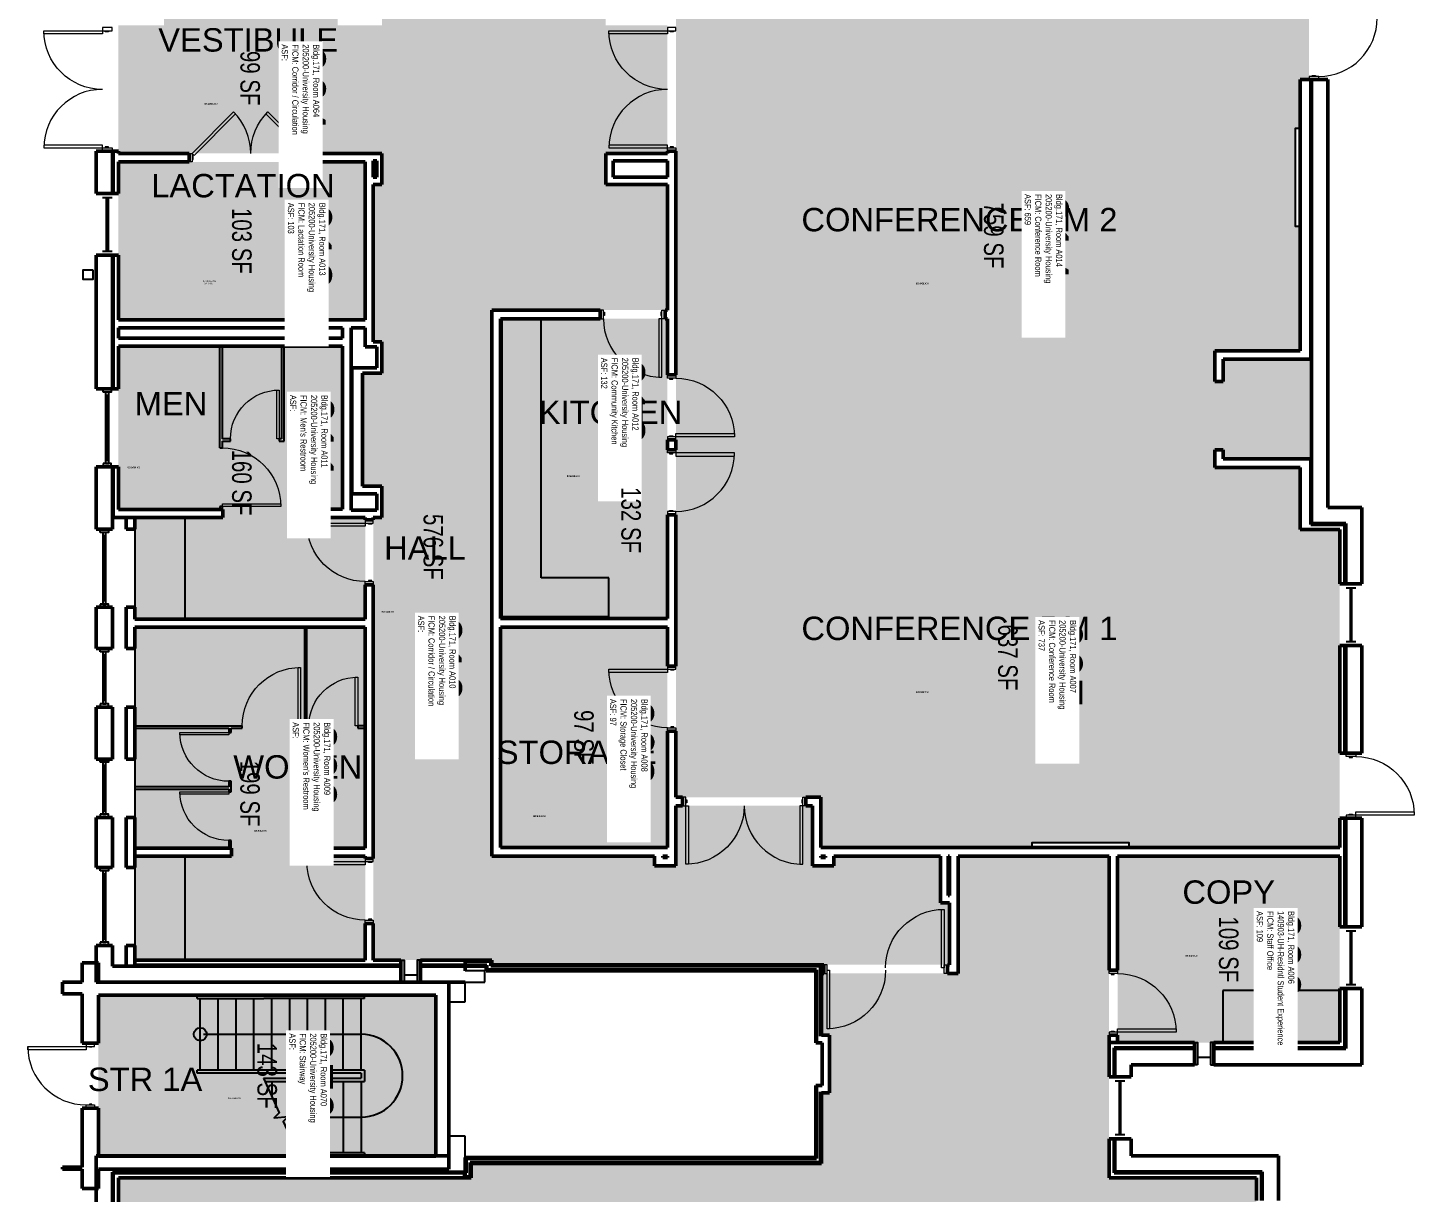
# Model space of a CAD drawing. Header units: inches. Extents: x -108 to 3256, y -489 to 2185.
# Drawn here: x -108 to 745, y 230 to 948 of the extents above; entities that cross this region are included whole.
import ezdxf
from ezdxf.enums import TextEntityAlignment as Align

# ---------------------------------------------------------------- set-up
doc = ezdxf.new("R2010")
doc.units = ezdxf.units.IN
doc.header["$LTSCALE"] = 48
doc.header["$MEASUREMENT"] = 0
for name, color, linetype in [('A-DOOR', 2, 'Continuous'), ('A-FLOR', 3, 'Continuous'), ('A-GLAZ', 1, 'Continuous'), ('A-IDEN-ICON', 4, 'Continuous'), ('A-IDEN-RNUM', 7, 'Continuous'), ('A-IDEN-SNUM', 4, 'Continuous'), ('A-IDEN-VNUM', 4, 'Continuous'), ('A-MISC', 2, 'Continuous'), ('A-WALL', 5, 'Continuous'), ('AREA-TEXT', 3, 'Continuous'), ('Rooms-Category-Color', 7, 'Continuous'), ('Rooms-College-Color', 7, 'Continuous'), ('Rooms-Department-Color', 7, 'Continuous'), ('Rooms-Division-Color', 7, 'Continuous'), ('Rooms-Information', 7, 'Continuous')]:
    doc.layers.add(name, color=color, linetype=linetype)
doc.styles.add('CP_AREA', font='arial.ttf', dxfattribs={"height": 15})
doc.styles.add('CP_ROOMSNUMBER', font='arial.ttf', dxfattribs={"height": 1})
doc.styles.add('CP_ROOMVNUMBER', font='arial.ttf', dxfattribs={"width": 0.85, "height": 0.075})
doc.styles.get("Standard").update_dxf_attribs({"font": 'arial.ttf'})
doc.dimstyles.get("Standard").update_dxf_attribs({"dimtxt": 0.18, "dimasz": 0.18, "dimexe": 0.18, "dimexo": 0.0625, "dimgap": 0.09, "dimtad": 0, "dimtih": 1, "dimtoh": 1, "dimdec": 4, "dimzin": 0, "dimdsep": 46, "dimtxsty": 'Standard', "dimcen": 0.09, "dimadec": 0, "dimazin": 0, "dimtfac": 1, "dimtdec": 4, "dimtofl": 0, "dimtmove": 0, "dimatfit": 3, "dimfxl": 1, "dimtolj": 1, "dimtzin": 0, "dimarcsym": 0})

# ---------------------------------------------------------------- blocks, each defined once
blk = doc.blocks.new('CPMEN')
at = {"const_width": 0.015}
for points in [[(0.055, 0.01), (0.055, 0.05), (0.015, 0.05)], [(0.0151, 0.0101), (0.055, 0.05)]]:
    blk.add_lwpolyline(points, dxfattribs=at)
blk.add_lwpolyline([(-0.0575, -0.02, 1), (0.0275, -0.02, 1)], format="xyb", close=True, dxfattribs=at)
blk = doc.blocks.new('CPWOMEN')
at = {"const_width": 0.015}
blk.add_lwpolyline([(-0.0375, 0, 1), (0.0475, 0, 1)], format="xyb", close=True, dxfattribs=at)
for points in [[(0.005, -0.04), (0.005, -0.1)], [(-0.025, -0.07), (0.035, -0.07)]]:
    blk.add_lwpolyline(points, dxfattribs=at)

msp = doc.modelspace()

# ---------------------------------------------------------------- hatches: boundary and pattern name
at = {"layer": 'Rooms-Category-Color', "true_color": 0xadadad}
for points in [[(110.11, 870.25), (110.11, 949), (82.86, 949), (82.86, 962.87), (-24.12, 962.87), (-24.12, 949), (-52.12, 949), (-52.12, 870.25), (110.11, 870.16)], [(110.11, 870.16), (110.11, 851), (104.74, 851), (104.74, 754.3), (110.11, 754.3), (110.11, 735.05), (98.11, 735.05), (98.11, 665.37), (110.11, 665.37), (110.11, 646.12), (104.74, 646.12), (104.74, 373.75), (177.75, 373.75), (177.75, 370.88), (459.38, 370.88), (459.38, 409), (453.88, 409), (453.88, 437.75), (388.25, 437.75), (388.25, 431.75), (375, 431.75), (375, 468.75), (291, 468.75), (291, 431.75), (277.75, 431.75), (277.75, 437.75), (177.75, 437.75), (177.75, 773.75), (285.75, 773.75), (285.75, 851), (247.75, 851), (247.75, 870.25), (285.75, 870.25), (285.75, 949), (247.75, 949), (247.75, 962.87), (110.11, 962.87), (110.11, 949), (110.11, 870.25)], [(99.86, 767.75), (-52.12, 767.75), (-52.12, 865), (99.86, 865)], [(99.86, 583.63), (-42.03, 583.63), (-42.03, 646.12), (12.25, 646.12), (12.25, 651), (-52.12, 651), (-52.12, 751.67), (85.86, 751.67), (85.86, 651.37), (62.49, 651.37), (62.49, 646.12), (99.86, 646.12)], [(-42.03, 437.75), (-42.03, 373.75), (99.86, 373.75), (99.86, 437.75), (61.53, 437.75), (61.53, 442.63), (99.86, 442.63), (99.86, 578.75), (-42.03, 578.75), (-42.03, 442.63), (17.53, 442.63), (17.53, 437.75), (-42.03, 437.75)], [(143.31, 253.12), (143.31, 352.12), (-64.38, 352.12), (-64.38, 253.12)]]:
    msp.add_hatch(color=253, dxfattribs=at).paths.add_polyline_path(points)
at = {"layer": 'Rooms-Category-Color', "true_color": 0xfa9ba3}
for points in [[(622.5, 677.1), (622.5, 687.87), (627.75, 687.87), (627.75, 682.25), (682.13, 682.25), (681.62, 744.12), (627.75, 743.5), (627.75, 729.87), (622.5, 729.87), (622.5, 748.75), (675, 748.75), (675, 825.5), (672, 825.5), (672, 885.5), (675, 885.5), (675, 915.63), (680.56, 915.63), (680.56, 955.63), (675, 955.63), (675, 962.25), (291, 962.25), (290.99, 677.1)], [(290.99, 677.1), (291, 474), (380.25, 474), (380.25, 443), (509.96, 443), (509.96, 446), (569.96, 446), (569.96, 443), (699.5, 443), (699.5, 638.75), (675, 638.75), (675, 677), (622.5, 677), (291, 677.1)], [(699.5, 323), (699.5, 437.75), (562.75, 437.75), (562.75, 323)]]:
    msp.add_hatch(color=241, dxfattribs=at).paths.add_polyline_path(points)
at = {"layer": 'Rooms-Category-Color', "true_color": 0x728ef3}
for points in [[(285.75, 584), (183, 584), (183, 768.5), (285.75, 768.5)], [(285.75, 578.75), (183, 578.75), (183, 443), (285.75, 443)], [(274.33, -73), (424.07, -73), (424.07, -109), (526.07, -109), (526.07, 91.88), (648.17, 91.88), (648.17, 239.75), (557.5, 239.75), (557.5, 437.75), (464.63, 437.75), (464.63, 365.63), (384, 365.63), (380.63, 365.63), (380.63, 327.5), (385.5, 327.5), (385.5, 292), (380.63, 292), (380.63, 248.62), (274.33, 248.62)], [(274.33, 248.62), (164.94, 248.62), (164.94, 239.75), (-52.12, 239.75), (-52.12, -109), (274.33, -109), (274.33, 248.62)]]:
    msp.add_hatch(color=171, dxfattribs=at).paths.add_polyline_path(points)
at = {"layer": 'Rooms-College-Color', "true_color": 0xadadad}
for points in [[(110.11, 870.25), (110.11, 949), (82.86, 949), (82.86, 962.87), (-24.12, 962.87), (-24.12, 949), (-52.12, 949), (-52.12, 870.25), (110.11, 870.16)], [(110.11, 870.16), (110.11, 851), (104.74, 851), (104.74, 754.3), (110.11, 754.3), (110.11, 735.05), (98.11, 735.05), (98.11, 665.37), (110.11, 665.37), (110.11, 646.12), (104.74, 646.12), (104.74, 373.75), (177.75, 373.75), (177.75, 370.88), (459.38, 370.88), (459.38, 409), (453.88, 409), (453.88, 437.75), (388.25, 437.75), (388.25, 431.75), (375, 431.75), (375, 468.75), (291, 468.75), (291, 431.75), (277.75, 431.75), (277.75, 437.75), (177.75, 437.75), (177.75, 773.75), (285.75, 773.75), (285.75, 851), (247.75, 851), (247.75, 870.25), (285.75, 870.25), (285.75, 949), (247.75, 949), (247.75, 962.87), (110.11, 962.87), (110.11, 949), (110.11, 870.25)], [(622.5, 677.1), (622.5, 687.87), (627.75, 687.87), (627.75, 682.25), (682.13, 682.25), (681.62, 744.12), (627.75, 743.5), (627.75, 729.87), (622.5, 729.87), (622.5, 748.75), (675, 748.75), (675, 825.5), (672, 825.5), (672, 885.5), (675, 885.5), (675, 915.63), (680.56, 915.63), (680.56, 955.63), (675, 955.63), (675, 962.25), (291, 962.25), (290.99, 677.1)], [(99.86, 767.75), (-52.12, 767.75), (-52.12, 865), (99.86, 865)], [(285.75, 584), (183, 584), (183, 768.5), (285.75, 768.5)], [(99.86, 583.63), (-42.03, 583.63), (-42.03, 646.12), (12.25, 646.12), (12.25, 651), (-52.12, 651), (-52.12, 751.67), (85.86, 751.67), (85.86, 651.37), (62.49, 651.37), (62.49, 646.12), (99.86, 646.12)], [(290.99, 677.1), (291, 474), (380.25, 474), (380.25, 443), (509.96, 443), (509.96, 446), (569.96, 446), (569.96, 443), (699.5, 443), (699.5, 638.75), (675, 638.75), (675, 677), (622.5, 677), (291, 677.1)], [(-42.03, 437.75), (-42.03, 373.75), (99.86, 373.75), (99.86, 437.75), (61.53, 437.75), (61.53, 442.63), (99.86, 442.63), (99.86, 578.75), (-42.03, 578.75), (-42.03, 442.63), (17.53, 442.63), (17.53, 437.75), (-42.03, 437.75)], [(285.75, 578.75), (183, 578.75), (183, 443), (285.75, 443)], [(274.33, -73), (424.07, -73), (424.07, -109), (526.07, -109), (526.07, 91.88), (648.17, 91.88), (648.17, 239.75), (557.5, 239.75), (557.5, 437.75), (464.63, 437.75), (464.63, 365.63), (384, 365.63), (380.63, 365.63), (380.63, 327.5), (385.5, 327.5), (385.5, 292), (380.63, 292), (380.63, 248.62), (274.33, 248.62)], [(699.5, 323), (699.5, 437.75), (562.75, 437.75), (562.75, 323)], [(143.31, 253.12), (143.31, 352.12), (-64.38, 352.12), (-64.38, 253.12)], [(274.33, 248.62), (164.94, 248.62), (164.94, 239.75), (-52.12, 239.75), (-52.12, -109), (274.33, -109), (274.33, 248.62)]]:
    msp.add_hatch(color=253, dxfattribs=at).paths.add_polyline_path(points)
at = {"layer": 'Rooms-Department-Color', "true_color": 0xacacac}
for points in [[(110.11, 870.25), (110.11, 949), (82.86, 949), (82.86, 962.87), (-24.12, 962.87), (-24.12, 949), (-52.12, 949), (-52.12, 870.25), (110.11, 870.16)], [(110.11, 870.16), (110.11, 851), (104.74, 851), (104.74, 754.3), (110.11, 754.3), (110.11, 735.05), (98.11, 735.05), (98.11, 665.37), (110.11, 665.37), (110.11, 646.12), (104.74, 646.12), (104.74, 373.75), (177.75, 373.75), (177.75, 370.88), (459.38, 370.88), (459.38, 409), (453.88, 409), (453.88, 437.75), (388.25, 437.75), (388.25, 431.75), (375, 431.75), (375, 468.75), (291, 468.75), (291, 431.75), (277.75, 431.75), (277.75, 437.75), (177.75, 437.75), (177.75, 773.75), (285.75, 773.75), (285.75, 851), (247.75, 851), (247.75, 870.25), (285.75, 870.25), (285.75, 949), (247.75, 949), (247.75, 962.87), (110.11, 962.87), (110.11, 949), (110.11, 870.25)], [(99.86, 767.75), (-52.12, 767.75), (-52.12, 865), (99.86, 865)], [(99.86, 583.63), (-42.03, 583.63), (-42.03, 646.12), (12.25, 646.12), (12.25, 651), (-52.12, 651), (-52.12, 751.67), (85.86, 751.67), (85.86, 651.37), (62.49, 651.37), (62.49, 646.12), (99.86, 646.12)], [(-42.03, 437.75), (-42.03, 373.75), (99.86, 373.75), (99.86, 437.75), (61.53, 437.75), (61.53, 442.63), (99.86, 442.63), (99.86, 578.75), (-42.03, 578.75), (-42.03, 442.63), (17.53, 442.63), (17.53, 437.75), (-42.03, 437.75)], [(143.31, 253.12), (143.31, 352.12), (-64.38, 352.12), (-64.38, 253.12)]]:
    msp.add_hatch(color=253, dxfattribs=at).paths.add_polyline_path(points)
at = {"layer": 'Rooms-Department-Color', "true_color": 0x604aed}
for points in [[(622.5, 677.1), (622.5, 687.87), (627.75, 687.87), (627.75, 682.25), (682.13, 682.25), (681.62, 744.12), (627.75, 743.5), (627.75, 729.87), (622.5, 729.87), (622.5, 748.75), (675, 748.75), (675, 825.5), (672, 825.5), (672, 885.5), (675, 885.5), (675, 915.63), (680.56, 915.63), (680.56, 955.63), (675, 955.63), (675, 962.25), (291, 962.25), (290.99, 677.1)], [(285.75, 584), (183, 584), (183, 768.5), (285.75, 768.5)], [(290.99, 677.1), (291, 474), (380.25, 474), (380.25, 443), (509.96, 443), (509.96, 446), (569.96, 446), (569.96, 443), (699.5, 443), (699.5, 638.75), (675, 638.75), (675, 677), (622.5, 677), (291, 677.1)], [(285.75, 578.75), (183, 578.75), (183, 443), (285.75, 443)], [(274.33, -73), (424.07, -73), (424.07, -109), (526.07, -109), (526.07, 91.88), (648.17, 91.88), (648.17, 239.75), (557.5, 239.75), (557.5, 437.75), (464.63, 437.75), (464.63, 365.63), (384, 365.63), (380.63, 365.63), (380.63, 327.5), (385.5, 327.5), (385.5, 292), (380.63, 292), (380.63, 248.62), (274.33, 248.62)], [(699.5, 323), (699.5, 437.75), (562.75, 437.75), (562.75, 323)], [(274.33, 248.62), (164.94, 248.62), (164.94, 239.75), (-52.12, 239.75), (-52.12, -109), (274.33, -109), (274.33, 248.62)]]:
    msp.add_hatch(color=173, dxfattribs=at).paths.add_polyline_path(points)
at = {"layer": 'Rooms-Division-Color', "true_color": 0xadadad}
for points in [[(110.11, 870.25), (110.11, 949), (82.86, 949), (82.86, 962.87), (-24.12, 962.87), (-24.12, 949), (-52.12, 949), (-52.12, 870.25), (110.11, 870.16)], [(110.11, 870.16), (110.11, 851), (104.74, 851), (104.74, 754.3), (110.11, 754.3), (110.11, 735.05), (98.11, 735.05), (98.11, 665.37), (110.11, 665.37), (110.11, 646.12), (104.74, 646.12), (104.74, 373.75), (177.75, 373.75), (177.75, 370.88), (459.38, 370.88), (459.38, 409), (453.88, 409), (453.88, 437.75), (388.25, 437.75), (388.25, 431.75), (375, 431.75), (375, 468.75), (291, 468.75), (291, 431.75), (277.75, 431.75), (277.75, 437.75), (177.75, 437.75), (177.75, 773.75), (285.75, 773.75), (285.75, 851), (247.75, 851), (247.75, 870.25), (285.75, 870.25), (285.75, 949), (247.75, 949), (247.75, 962.87), (110.11, 962.87), (110.11, 949), (110.11, 870.25)], [(99.86, 767.75), (-52.12, 767.75), (-52.12, 865), (99.86, 865)], [(99.86, 583.63), (-42.03, 583.63), (-42.03, 646.12), (12.25, 646.12), (12.25, 651), (-52.12, 651), (-52.12, 751.67), (85.86, 751.67), (85.86, 651.37), (62.49, 651.37), (62.49, 646.12), (99.86, 646.12)], [(-42.03, 437.75), (-42.03, 373.75), (99.86, 373.75), (99.86, 437.75), (61.53, 437.75), (61.53, 442.63), (99.86, 442.63), (99.86, 578.75), (-42.03, 578.75), (-42.03, 442.63), (17.53, 442.63), (17.53, 437.75), (-42.03, 437.75)], [(143.31, 253.12), (143.31, 352.12), (-64.38, 352.12), (-64.38, 253.12)]]:
    msp.add_hatch(color=253, dxfattribs=at).paths.add_polyline_path(points)
at = {"layer": 'Rooms-Division-Color', "true_color": 0x604aed}
for points in [[(622.5, 677.1), (622.5, 687.87), (627.75, 687.87), (627.75, 682.25), (682.13, 682.25), (681.62, 744.12), (627.75, 743.5), (627.75, 729.87), (622.5, 729.87), (622.5, 748.75), (675, 748.75), (675, 825.5), (672, 825.5), (672, 885.5), (675, 885.5), (675, 915.63), (680.56, 915.63), (680.56, 955.63), (675, 955.63), (675, 962.25), (291, 962.25), (290.99, 677.1)], [(285.75, 584), (183, 584), (183, 768.5), (285.75, 768.5)], [(290.99, 677.1), (291, 474), (380.25, 474), (380.25, 443), (509.96, 443), (509.96, 446), (569.96, 446), (569.96, 443), (699.5, 443), (699.5, 638.75), (675, 638.75), (675, 677), (622.5, 677), (291, 677.1)], [(285.75, 578.75), (183, 578.75), (183, 443), (285.75, 443)], [(274.33, -73), (424.07, -73), (424.07, -109), (526.07, -109), (526.07, 91.88), (648.17, 91.88), (648.17, 239.75), (557.5, 239.75), (557.5, 437.75), (464.63, 437.75), (464.63, 365.63), (384, 365.63), (380.63, 365.63), (380.63, 327.5), (385.5, 327.5), (385.5, 292), (380.63, 292), (380.63, 248.62), (274.33, 248.62)], [(699.5, 323), (699.5, 437.75), (562.75, 437.75), (562.75, 323)], [(274.33, 248.62), (164.94, 248.62), (164.94, 239.75), (-52.12, 239.75), (-52.12, -109), (274.33, -109), (274.33, 248.62)]]:
    msp.add_hatch(color=173, dxfattribs=at).paths.add_polyline_path(points)

# ---------------------------------------------------------------- linework, layer by layer
at = {"layer": 'A-DOOR', "linetype": 'Continuous', "lineweight": 18}
for points in [[(-55.94, 945.63), (-55.94, 947.63), (-61.94, 947.63), (-61.94, 945.63)], [(291, 945.63), (291, 947.63), (285.75, 947.63), (285.75, 945.63)], [(-61.94, 945.63), (-61.94, 943.88), (-97.94, 943.88), (-97.94, 945.63)], [(-58.19, 945.63), (-58.19, 945), (-60.19, 945), (-60.19, 945.63)], [(285.75, 945.63), (285.75, 943.88), (249.75, 943.88), (249.75, 945.63)], [(289.5, 945.63), (289.5, 945), (287.5, 945), (287.5, 945.63)], [(680.56, 917.63), (680.56, 915.63), (686.56, 915.63), (686.56, 917.63)], [(682.56, 917.63), (682.56, 918.25), (684.56, 918.25), (684.56, 917.63)], [(-6.63, 870.25), (-5.39, 869.01), (20.06, 894.47), (18.82, 895.71)], [(65.37, 870.25), (64.13, 869.01), (38.68, 894.47), (39.91, 895.71)], [(-61.94, 873.63), (-61.94, 875.38), (-97.94, 875.38), (-97.94, 873.63)], [(-55.94, 873.63), (-55.94, 871.63), (-61.94, 871.63), (-61.94, 873.63)], [(-58.19, 873.63), (-58.19, 874.25), (-60.19, 874.25), (-60.19, 873.63)], [(285.75, 873.63), (285.75, 875.38), (249.75, 875.38), (249.75, 873.63)], [(291, 873.63), (291, 871.63), (285.75, 871.63), (285.75, 873.63)], [(289.5, 873.63), (289.5, 874.25), (287.5, 874.25), (287.5, 873.63)], [(-6.63, 865), (-8.63, 865), (-8.63, 870.25), (-6.63, 870.25)], [(-6.63, 866.5), (-6.01, 866.5), (-6.01, 868.5), (-6.63, 868.5)], [(65.37, 866.5), (64.74, 866.5), (64.74, 868.5), (65.37, 868.5)], [(65.37, 865), (67.37, 865), (67.37, 870.25), (65.37, 870.25)], [(246.38, 773.75), (244.38, 773.75), (244.38, 768.5), (246.38, 768.5)], [(246.38, 772.5), (247, 772.5), (247, 770.5), (246.38, 770.5)], [(282.38, 768.5), (280.38, 768.5), (280.38, 732.5), (282.38, 732.5)], [(282.38, 772.5), (281.75, 772.5), (281.75, 770.5), (282.38, 770.5)], [(282.38, 773.75), (284.38, 773.75), (284.38, 768.5), (282.38, 768.5)], [(285.75, 731.87), (285.75, 733.87), (291, 733.87), (291, 731.87)], [(287, 731.87), (287, 731.25), (289, 731.25), (289, 731.87)], [(46.88, 694.61), (45.38, 694.61), (45.38, 724.61), (46.88, 724.61)], [(285.75, 695.87), (285.75, 693.87), (291, 693.87), (291, 695.87)], [(287, 695.87), (287, 696.5), (289, 696.5), (289, 695.87)], [(291, 695.87), (291, 697.87), (327, 697.87), (327, 695.87)], [(285.75, 685.87), (285.75, 687.87), (291, 687.87), (291, 685.87)], [(287, 685.87), (287, 685.25), (289, 685.25), (289, 685.87)], [(291, 685.87), (291, 683.87), (327, 683.87), (327, 685.87)], [(11.88, 653), (11.88, 654.5), (47.88, 654.5), (47.88, 653)], [(285.75, 649.87), (285.75, 647.87), (291, 647.87), (291, 649.87)], [(287, 649.87), (287, 650.5), (289, 650.5), (289, 649.87)], [(99.86, 642.75), (99.86, 640.75), (63.86, 640.75), (63.86, 642.75)], [(104.74, 642.75), (104.74, 644.75), (99.86, 644.75), (99.86, 642.75)], [(103.86, 642.75), (103.86, 642.12), (101.86, 642.12), (101.86, 642.75)], [(104.74, 606.75), (104.74, 604.75), (99.86, 604.75), (99.86, 606.75)], [(103.86, 606.75), (103.86, 607.37), (101.86, 607.37), (101.86, 606.75)], [(291, 552.75), (291, 554.75), (285.75, 554.75), (285.75, 552.75)], [(60.07, 517.92), (58.57, 517.92), (58.57, 553.92), (60.07, 553.92)], [(95.2, 517.92), (93.7, 517.92), (93.7, 547.92), (95.2, 547.92)], [(285.75, 552.75), (285.75, 550.75), (249.75, 550.75), (249.75, 552.75)], [(289.75, 552.75), (289.75, 552.13), (287.75, 552.13), (287.75, 552.75)], [(15.78, 513.83), (15.78, 512.33), (-14.22, 512.33), (-14.22, 513.83)], [(291, 516.75), (291, 514.75), (285.75, 514.75), (285.75, 516.75)], [(289.75, 516.75), (289.75, 517.38), (287.75, 517.38), (287.75, 516.75)], [(703.31, 499.03), (703.31, 501.03), (709.31, 501.03), (709.31, 499.03)], [(705.31, 499.03), (705.31, 498.41), (707.31, 498.41), (707.31, 499.03)], [(15.78, 477.38), (15.78, 475.88), (-14.22, 475.88), (-14.22, 477.38)], [(297, 474), (295, 474), (295, 468.75), (297, 468.75)], [(297, 472.5), (297.63, 472.5), (297.63, 470.5), (297, 470.5)], [(369, 472.5), (368.38, 472.5), (368.38, 470.5), (369, 470.5)], [(369, 474), (371, 474), (371, 468.75), (369, 468.75)], [(297, 468.75), (298.75, 468.75), (298.75, 432.75), (297, 432.75)], [(369, 468.75), (367.25, 468.75), (367.25, 432.75), (369, 432.75)], [(703.31, 463.03), (703.31, 461.03), (709.31, 461.03), (709.31, 463.03)], [(705.31, 463.03), (705.31, 463.66), (707.31, 463.66), (707.31, 463.03)], [(709.31, 463.03), (709.31, 465.03), (745.31, 465.03), (745.31, 463.03)], [(104.74, 434.38), (104.74, 436.38), (99.86, 436.38), (99.86, 434.38)], [(99.86, 434.38), (99.86, 432.38), (63.86, 432.38), (63.86, 434.38)], [(103.86, 434.38), (103.86, 433.75), (101.86, 433.75), (101.86, 434.38)], [(456, 369), (454.5, 369), (454.5, 405), (456, 405)], [(104.74, 398.38), (104.74, 396.38), (99.86, 396.38), (99.86, 398.38)], [(103.86, 398.38), (103.86, 399), (101.86, 399), (101.86, 398.38)], [(384, 370.88), (382, 370.88), (382, 365.63), (384, 365.63)], [(384, 367.5), (385.5, 367.5), (385.5, 331.5), (384, 331.5)], [(456, 370.88), (458, 370.88), (458, 365.63), (456, 365.63)], [(557.5, 365.5), (557.5, 367.5), (562.75, 367.5), (562.75, 365.5)], [(558.75, 365.5), (558.75, 364.88), (560.75, 364.88), (560.75, 365.5)], [(557.5, 329.5), (557.5, 327.5), (562.75, 327.5), (562.75, 329.5)], [(558.75, 329.5), (558.75, 330.13), (560.75, 330.13), (560.75, 329.5)], [(562.75, 329.5), (562.75, 331.5), (598.75, 331.5), (598.75, 329.5)], [(-71.88, 320.63), (-71.88, 318.63), (-107.88, 318.63), (-107.88, 320.63)], [(-66.88, 320.63), (-66.88, 322.63), (-71.88, 322.63), (-71.88, 320.63)], [(-68.38, 320.63), (-68.38, 320.13), (-69.88, 320.13), (-69.88, 320.63)], [(-66.88, 284.63), (-66.88, 282.63), (-71.88, 282.63), (-71.88, 284.63)], [(-68.38, 284.63), (-68.38, 285.13), (-69.88, 285.13), (-69.88, 284.63)]]:
    msp.add_lwpolyline(points, close=True, dxfattribs=at)
for centre, start, end in [((686.56, 953.63), 270, 0), ((-61.94, 873.63), 90, 180), ((285.75, 873.63), 90, 180), ((-6.63, 870.25), 0, 45), ((282.38, 768.5), 180, 270), ((291, 685.87), 270, 360), ((369, 468.75), 180, 270), ((-71.88, 320.63), 180, 270)]:
    msp.add_arc(centre, 36, start, end, dxfattribs=at)
at = {"layer": 'A-DOOR', "linetype": 'Continuous', "lineweight": 18, "extrusion": (0, 0, -1)}
for centre, radius, start, end in [((61.94, 945.63), 36, 270, 0), ((-285.75, 945.63), 36, 270, 0), ((-65.37, 870.25), 36, 360, 45), ((-291, 695.87), 36, 90, 180), ((-46.88, 694.61), 30, 0, 90), ((-11.88, 653), 36, 90, 180), ((-99.86, 642.75), 36, 270, 0), ((-60.07, 517.92), 36, 0, 90), ((-95.2, 517.92), 30, 360, 90), ((-285.75, 552.75), 36, 270, 0), ((-15.78, 513.83), 30, 270, 0), ((-709.31, 463.03), 36, 90, 180), ((-15.78, 477.38), 30, 270, 0), ((-297, 468.75), 36, 180, 270), ((-99.86, 434.38), 36, 270, 0), ((-456, 369), 36, 360, 90), ((-384, 367.5), 36, 180, 270), ((-562.75, 329.5), 36, 90, 180)]:
    msp.add_arc(centre, radius, start, end, dxfattribs=at)
at = {"layer": 'A-FLOR', "linetype": 'Continuous', "lineweight": 25}
for p, q in [((208, 768.5), (183, 768.5)), ((183, 768.5), (183, 584)), ((184, 585), (184, 768.5)), ((208, 609), (208, 768.5)), ((-42.03, 646.12), (-42.03, 583.63)), ((-11.03, 583.63), (-11.03, 646.12)), ((249.75, 609), (208, 609)), ((249.75, 584), (249.75, 609)), ((183, 584), (249.75, 584)), ((249.75, 585), (184, 585)), ((-42.03, 438.11), (-42.03, 375.75)), ((-11.03, 373.75), (-11.03, 437.75))]:
    msp.add_line(p, q, dxfattribs=at)
at = {"layer": 'A-FLOR'}
for p, q in [((-3.69, 350.13, 0), (-3.69, 352.12, 0)), ((-3.69, 350.13, 0), (37.49, 350.13, 0)), ((-1.69, 306.13, 0), (-1.69, 350.13, 0)), ((9.31, 306.13, 0), (9.31, 350.13, 0)), ((20.31, 306.13, 0), (20.31, 350.13, 0)), ((31.31, 306.13, 0), (31.31, 350.13, 0)), ((99.31, 350.13, 0), (37.49, 350.13, 0)), ((42.31, 306.13, 0), (42.31, 350.13, 0)), ((53.31, 306.13, 0), (53.31, 350.13, 0)), ((64.31, 306.13, 0), (64.31, 350.13, 0)), ((75.31, 306.13, 0), (75.31, 350.13, 0)), ((86.31, 306.13, 0), (86.31, 350.13, 0)), ((97.31, 306.13, 0), (97.31, 350.13, 0)), ((99.31, 350.13, 0), (99.31, 352.12, 0)), ((699.5, 355), (627.5, 355)), ((627.5, 355), (627.5, 323)), ((42.31, 306.13, 0), (42.31, 339.54, 0)), ((0.31, 328.13, 0), (97.31, 328.13, 0)), ((53.31, 306.13, 0), (53.31, 315.37, 0)), ((-3.69, 304.13, 0), (-3.69, 306.13, 0)), ((99.31, 306.13, 0), (-3.69, 306.13, 0)), ((97.31, 304.13, 0), (-3.69, 304.13, 0)), ((37.18, 301.13, 0), (97.31, 301.13, 0)), ((38.09, 299.13, 0), (99.31, 299.13, 0)), ((42.31, 299.13, 0), (42.31, 289.88, 0)), ((53.31, 299.13, 0), (53.31, 265.71, 0)), ((64.31, 299.13, 0), (64.31, 255.13, 0)), ((75.31, 299.13, 0), (75.31, 255.13, 0)), ((86.31, 299.13, 0), (86.31, 255.13, 0)), ((97.31, 304.13, 0), (97.31, 301.13, 0)), ((97.31, 304.13, 0), (97.31, 301.13, 0)), ((97.31, 299.13, 0), (97.31, 255.13, 0)), ((99.31, 306.13, 0), (99.31, 299.13, 0)), ((99.31, 306.13, 0), (99.31, 299.13, 0)), ((99.31, 255.13, 0), (58.14, 255.13, 0)), ((99.31, 255.13, 0), (99.31, 253.12, 0))]:
    msp.add_line(p, q, dxfattribs=at)
at = {"layer": 'A-FLOR', "linetype": 'Continuous', "elevation": 0}
msp.add_lwpolyline([(37.18, 301.13), (46.88, 279.86), (43.75, 276.8), (52.49, 277.46), (49.36, 274.4), (59.05, 253.12)], dxfattribs=at)
at = {"layer": 'A-FLOR'}
msp.add_circle((-1.69, 328.13, 0), 4, dxfattribs=at)
msp.add_arc((97.31, 302.62, 0), 25.5, 270, 90, dxfattribs=at)
at = {"layer": 'A-GLAZ', "linetype": 'Continuous', "lineweight": 25}
for p, q in [((-61.94, 845.63), (-55.94, 845.63)), ((-61.94, 843.13), (-55.94, 843.13)), ((-59.44, 810.13), (-59.44, 843.13)), ((-58.44, 843.13), (-58.44, 810.13)), ((-61.94, 810.13), (-55.94, 810.13)), ((-55.94, 807.63), (-61.94, 807.63)), ((-57.94, 721.29), (-59.94, 721.29)), ((-58.94, 721.29), (-58.94, 681.29)), ((-57.94, 681.29), (-59.94, 681.29)), ((-59.75, 634.88), (-61.75, 634.88)), ((-60.75, 634.88), (-60.75, 594.88)), ((709.31, 605.34), (703.31, 605.34)), ((703.31, 602.84), (709.31, 602.84)), ((705.81, 602.84), (705.81, 569.84)), ((706.81, 569.84), (706.81, 602.84)), ((-59.75, 594.88), (-61.75, 594.88)), ((703.31, 569.84), (709.31, 569.84)), ((703.31, 567.34), (709.31, 567.34)), ((-59.75, 561.5), (-61.75, 561.5)), ((-60.75, 561.5), (-60.75, 533.5)), ((-59.75, 533.5), (-61.75, 533.5)), ((-59.75, 493.52), (-61.75, 493.52)), ((-60.75, 493.52), (-60.75, 465.52)), ((-59.75, 465.52), (-61.75, 465.52)), ((-59.75, 426.75), (-61.75, 426.75)), ((-60.75, 426.75), (-60.75, 386.75)), ((709.31, 394.35), (703.31, 394.35)), ((-59.75, 386.75), (-61.75, 386.75)), ((703.31, 391.85), (709.31, 391.85)), ((705.81, 391.85), (705.81, 358.85)), ((706.81, 358.85), (706.81, 391.85)), ((703.31, 358.85), (709.31, 358.85)), ((703.31, 356.35), (709.31, 356.35)), ((567.31, 301.88), (561.31, 301.88)), ((561.31, 299.38), (567.31, 299.38)), ((563.81, 299.38), (563.81, 266.38)), ((564.81, 266.38), (564.81, 299.38)), ((561.31, 266.38), (567.31, 266.38)), ((561.31, 263.88), (567.31, 263.88))]:
    msp.add_line(p, q, dxfattribs=at)
at = {"layer": 'A-GLAZ'}
for p, q in [((-42.03, 565.5), (-42.03, 529.5)), ((-42.03, 497.52), (-42.03, 461.52)), ((123.75, 364.75), (131.75, 364.75)), ((611.98, 314), (619.98, 314))]:
    msp.add_line(p, q, dxfattribs=at)
at = {"layer": 'A-GLAZ', "linetype": 'Continuous', "lineweight": 25}
for points in [[(-61.44, 723.29), (-61.44, 725.29), (-56.44, 725.29), (-56.44, 723.29)], [(-57.94, 723.29), (-59.94, 723.29), (-59.94, 679.29), (-57.94, 679.29)], [(-61.44, 679.29), (-61.44, 677.29), (-56.44, 677.29), (-56.44, 679.29)], [(-63.25, 636.88), (-63.25, 638.88), (-58.25, 638.88), (-58.25, 636.88)], [(-59.75, 636.88), (-61.75, 636.88), (-61.75, 592.88), (-59.75, 592.88)], [(-63.25, 592.88), (-63.25, 590.88), (-58.25, 590.88), (-58.25, 592.88)], [(-63.25, 563.5), (-63.25, 565.5), (-58.25, 565.5), (-58.25, 563.5)], [(-59.75, 563.5), (-61.75, 563.5), (-61.75, 531.5), (-59.75, 531.5)], [(-63.25, 531.5), (-63.25, 529.5), (-58.25, 529.5), (-58.25, 531.5)], [(-63.25, 495.52), (-63.25, 497.52), (-58.25, 497.52), (-58.25, 495.52)], [(-59.75, 495.52), (-61.75, 495.52), (-61.75, 463.52), (-59.75, 463.52)], [(-63.25, 463.52), (-63.25, 461.52), (-58.25, 461.52), (-58.25, 463.52)], [(-63.25, 428.75), (-63.25, 430.75), (-58.25, 430.75), (-58.25, 428.75)], [(-59.75, 428.75), (-61.75, 428.75), (-61.75, 384.75), (-59.75, 384.75)], [(-63.25, 384.75), (-63.25, 382.75), (-58.25, 382.75), (-58.25, 384.75)], [(123.75, 360.12), (121.75, 360.12), (121.75, 373.75), (123.75, 373.75)], [(131.75, 360.12), (133.75, 360.12), (133.75, 373.75), (131.75, 373.75)], [(611.98, 309.38), (609.98, 309.38), (609.98, 323), (611.98, 323)], [(619.98, 309.38), (621.98, 309.38), (621.98, 323), (619.98, 323)]]:
    msp.add_lwpolyline(points, close=True, dxfattribs=at)
at = {"layer": 'A-WALL', "linetype": 'Continuous', "lineweight": 50}
for p, q in [((692.13, 915.63), (675, 915.63)), ((675, 915.63), (675, 748.75)), ((681.62, 744.12), (681.62, 915.63)), ((682.13, 915.63), (682.13, 748.12)), ((692.13, 748.12), (692.13, 915.63)), ((-65.75, 871.63), (-65.75, 845.63)), ((-52.12, 871.63), (-65.75, 871.63)), ((-55.75, 845.63), (-55.75, 871.63)), ((-55.25, 845.63), (-55.25, 871.63)), ((-52.12, 870.25), (-52.12, 871.63)), ((291, 871.63), (285.75, 871.63)), ((285.75, 871.63), (285.75, 870.25)), ((291, 733.87), (291, 871.63)), ((-8.63, 870.25), (-52.12, 870.25)), ((-52.12, 865), (-8.63, 865)), ((-52.12, 845.63), (-52.12, 865)), ((-8.63, 865), (-8.63, 870.25)), ((100.49, 870.25), (67.37, 870.25)), ((67.37, 870.25), (67.37, 865)), ((67.37, 865), (99.86, 865)), ((99.86, 865), (99.86, 767.75)), ((110.11, 870.25), (100.49, 870.25)), ((104.74, 855.63), (104.74, 865.63)), ((104.74, 865.63), (106.99, 865.63)), ((106.99, 865.63), (106.99, 855.63)), ((110.11, 851), (110.11, 870.25)), ((285.75, 870.25), (247.75, 870.25)), ((247.75, 870.25), (247.75, 851)), ((252.38, 865.63), (285.75, 865.63)), ((252.38, 855.63), (252.38, 865.63)), ((285.75, 865.63), (285.75, 855.63)), ((106.99, 855.63), (104.74, 855.63)), ((285.75, 855.63), (252.38, 855.63)), ((-65.75, 845.63), (-52.12, 845.63)), ((104.74, 851), (110.11, 851)), ((104.74, 754.3), (104.74, 851)), ((247.75, 851), (285.75, 851)), ((285.75, 851), (285.75, 773.75)), ((-52.12, 807.63), (-65.75, 807.63)), ((-65.75, 807.63), (-65.75, 725.29)), ((-55.75, 725.29), (-55.75, 807.63)), ((-55.25, 752.3), (-55.25, 807.63)), ((-52.12, 767.75), (-52.12, 807.63)), ((177.75, 773.75), (177.75, 437.75)), ((244.38, 773.75), (177.75, 773.75)), ((183, 584), (183, 768.5)), ((183, 768.5), (244.38, 768.5)), ((244.38, 768.5), (244.38, 773.75)), ((285.75, 773.75), (284.38, 773.75)), ((284.38, 773.75), (284.38, 768.5)), ((284.38, 768.5), (285.75, 768.5)), ((285.75, 768.5), (285.75, 733.87)), ((99.86, 767.75), (-52.12, 767.75)), ((-52.12, 762.88), (85.86, 762.88)), ((-52.12, 756.55), (-52.12, 762.88)), ((85.86, 762.88), (85.86, 756.55)), ((91.11, 762.88), (99.86, 762.88)), ((91.11, 650.75), (91.11, 762.88)), ((99.86, 762.88), (99.86, 751.17)), ((-55.75, 752.3), (-55.75, 725.29)), ((-55.25, 725.29), (-55.25, 752.3)), ((85.86, 756.55), (-52.12, 756.55)), ((-52.12, 751.67), (85.86, 751.67)), ((-52.12, 725.29), (-52.12, 751.67)), ((85.86, 751.67), (85.86, 651.37)), ((99.86, 751.17), (100.49, 751.17)), ((100.49, 751.17), (106.99, 751.17)), ((110.11, 754.3), (104.74, 754.3)), ((106.99, 751.17), (106.99, 738.17)), ((110.11, 735.05), (110.11, 754.3)), ((675, 748.75), (622.5, 748.75)), ((622.5, 748.75), (622.5, 729.87)), ((627.75, 743.5), (682.13, 743.5)), ((627.75, 729.87), (627.75, 743.5)), ((681.62, 748.12), (682.13, 748.12)), ((682.13, 744.12), (681.62, 744.12)), ((682.13, 681.62), (682.13, 748.12)), ((692.13, 681.62), (692.13, 748.12)), ((106.99, 738.17), (91.49, 738.17)), ((91.49, 738.17), (91.49, 660.75)), ((98.11, 735.05), (110.11, 735.05)), ((98.11, 665.37), (98.11, 735.05)), ((285.75, 733.87), (291, 733.87)), ((-65.75, 725.29), (-52.12, 725.29)), ((622.5, 729.87), (627.75, 729.87)), ((285.75, 693.87), (285.75, 687.87)), ((291, 693.87), (285.75, 693.87)), ((291, 687.87), (291, 693.87)), ((285.75, 687.87), (291, 687.87)), ((627.75, 687.87), (622.5, 687.87)), ((622.5, 687.87), (622.5, 677)), ((627.75, 682.25), (627.75, 687.87)), ((-65.75, 677.29), (-65.75, 646.75)), ((-52.12, 677.29), (-65.75, 677.29)), ((-55.75, 646.75), (-55.75, 677.29)), ((-55.25, 646.75), (-55.25, 677.29)), ((-52.12, 651), (-52.12, 677.29)), ((622.5, 677), (675, 677)), ((682.13, 682.25), (627.75, 682.25)), ((675, 677), (675, 638.75)), ((682.13, 681.62), (681.62, 681.62)), ((681.62, 641.88), (681.62, 681.62)), ((682.13, 641.88), (682.13, 681.62)), ((692.13, 652.38), (692.13, 681.62)), ((91.49, 660.75), (106.99, 660.75)), ((110.11, 665.37), (98.11, 665.37)), ((106.99, 660.75), (106.99, 650.75)), ((110.11, 646.12), (110.11, 665.37)), ((12.25, 651), (-52.12, 651)), ((12.25, 646.12), (12.25, 651)), ((85.86, 651.37), (62.49, 651.37)), ((62.49, 651.37), (62.49, 646.12)), ((106.99, 650.75), (91.11, 650.75)), ((713.13, 652.38), (692.13, 652.38)), ((713.13, 605.34), (713.13, 652.38)), ((-65.75, 646.75), (-65.75, 638.88)), ((-55.75, 638.88), (-55.75, 646.75)), ((-55.75, 646.75), (-55.25, 646.75)), ((-55.75, 646.12), (12.25, 646.12)), ((-47.28, 646.12), (-47.28, 638.88)), ((-42.03, 646.12), (-47.28, 646.12)), ((-42.03, 638.88), (-42.03, 646.12)), ((62.49, 646.12), (86.49, 646.12)), ((86.49, 646.12), (99.86, 646.12)), ((99.86, 646.12), (99.86, 644.75)), ((99.86, 644.75), (104.74, 644.75)), ((104.74, 644.75), (104.74, 646.12)), ((104.74, 646.12), (110.11, 646.12)), ((285.75, 647.87), (285.75, 584)), ((291, 647.87), (285.75, 647.87)), ((291, 554.75), (291, 647.87)), ((681.62, 642.38), (703.13, 642.38)), ((681.62, 641.88), (703.13, 641.88)), ((702.63, 605.34), (702.63, 642.38)), ((703.13, 605.34), (703.13, 642.38)), ((-65.75, 638.88), (-55.75, 638.88)), ((-47.28, 638.88), (-42.03, 638.88)), ((675, 638.75), (699.5, 638.75)), ((699.5, 638.75), (699.5, 605.34)), ((99.86, 604.75), (99.86, 583.63)), ((104.74, 604.75), (99.86, 604.75)), ((104.74, 436.38), (104.74, 604.75)), ((699.5, 605.34), (713.13, 605.34)), ((-55.75, 590.88), (-65.75, 590.88)), ((-65.75, 590.88), (-65.75, 565.5)), ((-55.75, 565.5), (-55.75, 590.88)), ((-47.28, 590.88), (-47.28, 565.5)), ((-42.03, 590.88), (-47.28, 590.88)), ((-42.03, 583.63), (-42.03, 590.88)), ((99.86, 583.63), (-42.03, 583.63)), ((285.75, 584), (183, 584)), ((-42.03, 565.5), (-42.03, 578.75)), ((-42.03, 578.75), (99.86, 578.75)), ((99.86, 578.75), (99.86, 442.63)), ((183, 443), (183, 578.75)), ((183, 578.75), (285.75, 578.75)), ((285.75, 578.75), (285.75, 554.75)), ((-65.75, 565.5), (-55.75, 565.5)), ((-47.28, 565.5), (-42.03, 565.5)), ((713.13, 567.34), (699.5, 567.34)), ((699.5, 567.34), (699.5, 501.03)), ((702.63, 567.34), (702.63, 501.03)), ((703.13, 567.34), (703.13, 501.03)), ((713.13, 501.03), (713.13, 567.34)), ((285.75, 554.75), (291, 554.75)), ((-55.75, 529.5), (-65.75, 529.5)), ((-65.75, 529.5), (-65.75, 497.52)), ((-55.75, 497.52), (-55.75, 529.5)), ((-47.28, 529.5), (-47.28, 497.52)), ((-42.03, 529.5), (-47.28, 529.5)), ((-42.03, 497.52), (-42.03, 529.5)), ((285.75, 514.75), (285.75, 443)), ((291, 514.75), (285.75, 514.75)), ((291, 474), (291, 514.75)), ((-65.75, 497.52), (-55.75, 497.52)), ((-47.28, 497.52), (-42.03, 497.52)), ((699.5, 501.03), (713.13, 501.03)), ((295, 474), (291, 474)), ((295, 468.75), (295, 474)), ((380.25, 474), (371, 474)), ((371, 474), (371, 468.75)), ((380.25, 443), (380.25, 474)), ((-55.75, 461.52), (-65.75, 461.52)), ((-65.75, 461.52), (-65.75, 430.75)), ((-55.75, 430.75), (-55.75, 461.52)), ((-47.28, 461.52), (-47.28, 430.75)), ((-42.03, 461.52), (-47.28, 461.52)), ((-42.03, 430.75), (-42.03, 461.52)), ((291, 468.75), (295, 468.75)), ((291, 442.38), (291, 468.75)), ((371, 468.75), (375, 468.75)), ((375, 468.75), (375, 442.38)), ((713.13, 461.03), (699.5, 461.03)), ((699.5, 461.03), (699.5, 443)), ((702.63, 394.35), (702.63, 461.03)), ((703.13, 394.35), (703.13, 461.03)), ((713.13, 394.35), (713.13, 461.03)), ((17.53, 442.63), (-42.03, 442.63)), ((-42.03, 442.63), (-42.03, 437.75)), ((-42.03, 437.75), (17.53, 437.75)), ((17.53, 437.75), (17.53, 442.63)), ((99.86, 442.63), (61.53, 442.63)), ((61.53, 442.63), (61.53, 437.75)), ((61.53, 437.75), (99.86, 437.75)), ((99.86, 437.75), (99.86, 436.38)), ((99.86, 436.38), (104.74, 436.38)), ((177.75, 437.75), (277.75, 437.75)), ((285.75, 443), (183, 443)), ((277.75, 437.75), (277.75, 431.75)), ((283, 437.75), (285.75, 437.75)), ((283, 437), (283, 437.75)), ((285.75, 437), (283, 437)), ((285.75, 437.75), (285.75, 437)), ((291, 431.75), (291, 442.38)), ((375, 442.38), (375, 431.75)), ((699.5, 443), (380.25, 443)), ((380.25, 437.75), (383, 437.75)), ((380.25, 437), (380.25, 437.75)), ((383, 437), (380.25, 437)), ((383, 437.75), (383, 437)), ((388.25, 437.75), (453.88, 437.75)), ((388.25, 431.75), (388.25, 437.75)), ((453.88, 437.75), (453.88, 409)), ((458.5, 437.75), (459.38, 437.75)), ((458.5, 413.63), (458.5, 437.75)), ((459.38, 437.75), (459.38, 413.63)), ((464.63, 437.75), (557.5, 437.75)), ((464.63, 365.63), (464.63, 437.75)), ((557.5, 437.75), (557.5, 367.5)), ((562.75, 437.75), (699.5, 437.75)), ((562.75, 367.5), (562.75, 437.75)), ((699.5, 437.75), (699.5, 394.35)), ((-65.75, 430.75), (-55.75, 430.75)), ((-47.28, 430.75), (-42.03, 430.75)), ((277.75, 431.75), (291, 431.75)), ((375, 431.75), (388.25, 431.75)), ((459.38, 413.63), (458.5, 413.63)), ((453.88, 409), (459.38, 409)), ((459.38, 409), (459.38, 370.88)), ((99.86, 396.38), (99.86, 373.75)), ((104.74, 396.38), (99.86, 396.38)), ((104.74, 373.75), (104.74, 396.38)), ((699.5, 394.35), (713.13, 394.35)), ((-55.75, 382.75), (-65.75, 382.75)), ((-65.75, 382.75), (-65.75, 360.12)), ((-55.75, 370.12), (-55.75, 382.75)), ((-47.28, 382.75), (-47.28, 370.12)), ((-42.03, 382.75), (-47.28, 382.75)), ((-42.03, 370.12), (-42.03, 382.75)), ((-74.38, 360.12), (-74.38, 372.12)), ((-74.38, 372.12), (-64.38, 372.12)), ((-64.38, 372.12), (-64.38, 360.12)), ((-42.03, 370.12), (-55.75, 370.12)), ((-47.28, 370.12), (-42.03, 370.12)), ((99.86, 373.75), (-42.03, 373.75)), ((-42.03, 373.75), (-42.03, 370.12)), ((-42.03, 370.62), (121.75, 370.62)), ((-42.03, 370.12), (121.75, 370.12)), ((121.75, 373.75), (104.74, 373.75)), ((121.75, 360.12), (121.75, 373.75)), ((161.31, 373.75), (133.75, 373.75)), ((133.75, 373.75), (133.75, 360.12)), ((161.31, 370.62), (133.75, 370.62)), ((161.31, 370.12), (133.75, 370.12)), ((161.31, 367.25), (161.31, 373.75)), ((177.75, 373.75), (161.31, 373.75)), ((161.31, 373.75), (161.31, 370.12)), ((177.13, 373.12), (161.31, 373.12)), ((174.63, 370.62), (161.31, 370.62)), ((161.31, 370.12), (174.13, 370.12)), ((174.13, 370.12), (174.13, 367.25)), ((174.13, 367.25), (377, 367.25)), ((174.63, 367.75), (174.63, 370.62)), ((377.5, 367.75), (174.63, 367.75)), ((177.13, 370.25), (177.13, 373.12)), ((380, 370.25), (177.13, 370.25)), ((177.75, 370.88), (177.75, 373.75)), ((380.63, 370.88), (177.75, 370.88)), ((377, 367.25), (377, 322.88)), ((377.5, 322.88), (377.5, 367.75)), ((380, 326.88), (380, 370.25)), ((380.63, 327.5), (380.63, 370.88)), ((382, 370.88), (380.63, 370.88)), ((380.63, 370.88), (380.63, 365.63)), ((382, 365.63), (382, 370.88)), ((459.38, 370.88), (458, 370.88)), ((458, 370.88), (458, 365.63)), ((557.5, 367.5), (562.75, 367.5)), ((-86.38, 353), (-86.38, 360.12)), ((-86.38, 360.12), (-74.38, 360.12)), ((-65.75, 360.12), (-42.03, 360.12)), ((-64.38, 360.12), (151.31, 360.12)), ((-42.03, 360.12), (121.75, 360.12)), ((133.75, 360.12), (161.31, 360.12)), ((151.31, 360.12), (151.31, 245.12)), ((380.63, 365.63), (382, 365.63)), ((458, 365.63), (464.63, 365.63)), ((-74.38, 353), (-86.38, 353)), ((-74.38, 322.63), (-74.38, 353)), ((-64.38, 352.12), (-64.38, 322.63)), ((143.31, 352.12), (-64.38, 352.12)), ((143.31, 253.12), (143.31, 352.12)), ((713.13, 356.35), (699.5, 356.35)), ((699.5, 356.35), (699.5, 323)), ((702.63, 319.38), (702.63, 356.35)), ((703.13, 319.38), (703.13, 356.35)), ((713.13, 309.38), (713.13, 356.35)), ((385.5, 327.5), (380.63, 327.5)), ((385.5, 292), (385.5, 327.5)), ((557.5, 327.5), (557.5, 323)), ((562.75, 327.5), (557.5, 327.5)), ((562.75, 323), (562.75, 327.5)), ((-64.38, 322.63), (-74.38, 322.63)), ((377, 322.88), (377.5, 322.88)), ((377.5, 322.88), (380.88, 322.88)), ((380.88, 322.88), (380.88, 296.63)), ((557.5, 323), (557.5, 301.88)), ((609.98, 323), (557.5, 323)), ((557.5, 323), (562.75, 323)), ((560.63, 301.88), (560.63, 319.88)), ((560.63, 319.88), (609.98, 319.88)), ((560.63, 319.38), (609.98, 319.38)), ((561.13, 301.88), (561.13, 319.88)), ((609.98, 309.38), (609.98, 323)), ((699.5, 323), (621.98, 323)), ((621.98, 323), (621.98, 309.38)), ((621.98, 319.88), (703.13, 319.88)), ((621.98, 319.38), (703.13, 319.38)), ((571.13, 301.88), (571.13, 309.38)), ((571.13, 309.38), (609.98, 309.38)), ((621.98, 309.38), (713.13, 309.38)), ((557.5, 301.88), (571.13, 301.88)), ((377.5, 296.63), (377, 296.63)), ((377, 296.63), (377, 252.25)), ((380.88, 296.63), (377.5, 296.63)), ((377.5, 251.75), (377.5, 296.63)), ((380, 249.25), (380, 292.63)), ((380.63, 292), (385.5, 292)), ((380.63, 248.62), (380.63, 292)), ((-74.38, 246.25), (-74.38, 282.63)), ((-74.38, 282.63), (-64.38, 282.63)), ((-64.38, 282.63), (-64.38, 253.12)), ((571.13, 263.88), (557.5, 263.88)), ((557.5, 263.88), (557.5, 239.75)), ((560.63, 242.88), (560.63, 263.88)), ((561.13, 242.88), (561.13, 263.88)), ((571.13, 253.38), (571.13, 263.88)), ((-65.75, 253.37), (-65.75, 194.63)), ((151.31, 253.37), (-65.75, 253.37)), ((-64.38, 253.12), (143.31, 253.12)), ((377, 252.25), (161.31, 252.25)), ((161.31, 252.25), (161.31, 243.37)), ((161.81, 251.75), (377.5, 251.75)), ((161.81, 242.87), (161.81, 251.75)), ((164.31, 249.25), (380, 249.25)), ((164.31, 240.37), (164.31, 249.25)), ((164.94, 248.63), (380.63, 248.62)), ((164.94, 239.75), (164.94, 248.63)), ((661.79, 253.38), (571.13, 253.38)), ((661.79, 225.81), (661.79, 253.38)), ((-86.38, 245.12), (-86.38, 246.25)), ((-86.38, 246.25), (-74.38, 246.25)), ((-74.38, 245.12), (-86.38, 245.12)), ((-74.38, 233.13), (-74.38, 245.12)), ((151.31, 245.12), (-64.38, 245.12)), ((-64.38, 245.12), (-64.38, 233.13)), ((-55.75, 194.63), (-55.75, 243.37)), ((-55.75, 243.37), (161.31, 243.37)), ((-55.75, 242.87), (161.31, 242.87)), ((-55.25, 194.63), (-55.25, 243.37)), ((-52.12, 194.63), (-52.12, 239.75)), ((-52.12, 239.75), (161.31, 239.75)), ((161.31, 243.37), (160.81, 243.37)), ((160.81, 243.37), (160.81, 239.75)), ((160.81, 242.87), (161.81, 242.87)), ((160.81, 240.37), (164.31, 240.37)), ((160.81, 239.75), (164.94, 239.75)), ((161.31, 239.75), (161.31, 243.37)), ((557.5, 239.75), (648.17, 239.75)), ((560.63, 243.38), (651.79, 243.38)), ((560.63, 242.88), (651.79, 242.88)), ((648.17, 239.75), (648.17, 225.81)), ((651.29, 225.81), (651.29, 243.38)), ((651.79, 225.81), (651.79, 243.38)), ((-64.38, 233.13), (-74.38, 233.13))]:
    msp.add_line(p, q, dxfattribs=at)
at = {"layer": 'A-WALL', "linetype": 'Continuous', "lineweight": 25}
for p, q in [((10.38, 689), (10.38, 751.67)), ((11.88, 751.67), (10.38, 751.67)), ((11.88, 694.61), (11.88, 751.67)), ((49.88, 751.67), (48.38, 751.67)), ((48.38, 751.67), (48.38, 694.61)), ((49.88, 693.11), (49.88, 751.67)), ((16.88, 694.61), (11.88, 694.61)), ((11.88, 689), (11.88, 693.11)), ((11.88, 693.11), (16.88, 693.11)), ((16.88, 693.11), (16.88, 694.61)), ((48.38, 694.61), (46.88, 694.61)), ((46.88, 694.61), (46.88, 693.11)), ((46.88, 693.11), (49.88, 693.11)), ((10.38, 689), (11.88, 689)), ((11.88, 653), (10.38, 653)), ((10.38, 653), (10.38, 651)), ((10.38, 651), (11.88, 651)), ((11.88, 651), (11.88, 653)), ((63.83, 578.75), (62.33, 578.75)), ((62.33, 578.75), (62.33, 517.92)), ((63.83, 517.92), (63.83, 578.75)), ((-42.03, 517.92), (-42.03, 516.42)), ((-42.03, 517.92), (24.07, 517.92)), ((-42.03, 516.42), (15.78, 516.42)), ((15.78, 516.42), (15.78, 513.83)), ((15.78, 513.83), (17.28, 513.83)), ((17.28, 516.42), (24.07, 516.42)), ((17.28, 513.83), (17.28, 516.42)), ((24.07, 516.42), (24.07, 517.92)), ((60.07, 517.92), (60.07, 516.42)), ((62.33, 517.92), (60.07, 517.92)), ((60.07, 516.42), (65.2, 516.42)), ((65.2, 517.92), (63.83, 517.92)), ((65.2, 516.42), (65.2, 517.92)), ((95.2, 517.92), (95.2, 516.42)), ((99.81, 517.92), (95.2, 517.92)), ((95.2, 516.42), (99.81, 516.42)), ((99.81, 516.42), (99.81, 517.92)), ((-42.03, 480.44), (-42.03, 478.94)), ((15.78, 480.44), (-42.03, 480.44)), ((-42.03, 478.94), (15.78, 478.94)), ((17.28, 483.83), (15.78, 483.83)), ((15.78, 483.83), (15.78, 480.44)), ((15.78, 478.94), (15.78, 477.38)), ((17.28, 477.38), (17.28, 483.83)), ((15.78, 477.38), (17.28, 477.38)), ((17.28, 447.38), (15.78, 447.38)), ((15.78, 447.38), (15.78, 442.37)), ((17.28, 442.37), (17.28, 447.38)), ((15.78, 442.37), (17.28, 442.37))]:
    msp.add_line(p, q, dxfattribs=at)
at = {"layer": 'A-WALL'}
for p, q in [((622.5, 687.87), (622.5, 677)), ((161.31, 367.25), (161.31, 370.12))]:
    msp.add_line(p, q, dxfattribs=at)
at = {"layer": 'A-WALL', "linetype": 'Continuous', "lineweight": -3}
for p, q in [((173.31, 367.25), (161.31, 367.25)), ((173.31, 360.12), (173.31, 367.25)), ((161.31, 360.12), (151.31, 360.12)), ((151.31, 360.12), (151.31, 348.13)), ((161.31, 348.13), (161.31, 360.12)), ((161.31, 360.12), (173.31, 360.12)), ((151.31, 348.13), (161.31, 348.13)), ((161.31, 265.37), (151.31, 265.37)), ((151.31, 265.37), (151.31, 253.37)), ((161.31, 243.37), (161.31, 265.37))]:
    msp.add_line(p, q, dxfattribs=at)
at = {"layer": 'A-WALL'}
for points in [[(675, 885.5), (672, 885.5), (672, 825.5), (675, 825.5)], [(-67.75, 798.63), (-67.75, 792.63), (-73.75, 792.63), (-73.75, 798.63), (-67.75, 798.63)], [(569.96, 443), (569.96, 446), (509.96, 446), (509.96, 443)]]:
    msp.add_lwpolyline(points, dxfattribs=at)

# ---------------------------------------------------------------- block references
at = {"layer": 'A-IDEN-ICON', "xscale": 360, "yscale": 360, "zscale": 360}
for name, p in [('CPMEN', (-16.4, 721.9)), ('CPWOMEN', (-16.37, 556.79))]:
    msp.add_blockref(name, p, dxfattribs=at)

# ---------------------------------------------------------------- texts
at = {"layer": 'A-IDEN-RNUM', "linetype": 'ByBlock', "style": 'CP_ROOMSNUMBER'}
for s, p in [('0064-00', (0.92, 900.29)), ('0013-00', (0.69, 789.57)), ('0014-00', (438.58, 789.66)), ('0011-00', (-46.59, 676.39)), ('0012-00', (223.88, 671.1)), ('0010-00', (109.74, 587.55)), ('0007-00', (438.58, 538.14)), ('0008-00', (203.08, 461.87)), ('0009-00', (31.41, 452.89)), ('0006-00', (604.29, 375.82)), ('0070-00', (15.46, 288.21))]:
    msp.add_text(s, height=1, dxfattribs=at).set_placement(p)
at = {"layer": 'A-IDEN-SNUM', "linetype": 'ByBlock', "style": 'CP_ROOMSNUMBER'}
for s, p in [('1710A06400', (0.92, 900.29)), ('1710A01300', (0.05, 791.15)), ('1710A01400', (438.58, 789.66)), ('1710A01100', (-46.59, 676.39)), ('1710A01200', (223.88, 671.1)), ('1710A01000', (109.74, 587.55)), ('1710A00700', (438.58, 538.14)), ('1710A00800', (203.08, 461.87)), ('1710A00900', (31.41, 452.89)), ('1710A00600', (604.29, 375.82)), ('1710A07000', (15.46, 288.21))]:
    msp.add_text(s, height=1, dxfattribs=at).set_placement(p)
at = {"layer": 'A-IDEN-VNUM', "linetype": 'ByBlock', "style": 'CP_ROOMVNUMBER', "width": 0.85}
for s, p in [('064', (61.89, 910.6)), ('013', (65.65, 813.11)), ('014', (519.05, 818.48)), ('012', (258.36, 717.73)), ('011', (66.96, 694.84)), ('010', (145.73, 559)), ('007', (527.56, 556.25)), ('008', (263.85, 507.76)), ('009', (68.65, 493.4)), ('006', (661.85, 377.22)), ('070', (66.49, 301.96))]:
    msp.add_text(s, height=27, rotation=270, dxfattribs=at).set_placement(p, align=Align.MIDDLE_CENTER)
at = {"layer": 'A-MISC', "linetype": 'ByBlock'}
for s, p in [('VESTIBULE', (27.77, 932.88)), ('LACTATION', (24.54, 843.17)), ('CONFERENCE RM 2', (465.43, 822.26)), ('MEN', (-19.74, 708.98)), ('KITCHEN', (250.73, 703.7)), ('HALL', (136.59, 620.15)), ('CONFERENCE RM 1', (465.43, 570.74)), ('STORAGE', (229.93, 494.47)), ('WOMEN', (58.26, 485.48)), ('COPY', (631.13, 408.42)), ('STR 1A', (-35.66, 293.22))]:
    msp.add_text(s, height=14.4, dxfattribs=at).set_placement(p, align=Align.CENTER)
at = {"layer": 'AREA-TEXT', "style": 'CP_AREA', "width": 0.75}
for s, p in [('99 SF', (28.99, 916.52)), ('759 SF', (486.56, 819.68)), ('103 SF', (23.87, 816.38)), ('160 SF', (23.87, 667.65)), ('132 SF', (263.39, 644.54)), ('576 SF', (141.69, 628.06)), ('637 SF', (495.25, 560.05)), ('97 SF', (234.38, 510.88)), ('199 SF', (28.92, 476.25)), ('109 SF', (631.13, 380.38)), ('143 SF', (39.47, 302.62))]:
    msp.add_text(s, height=12, rotation=270, dxfattribs=at).set_placement(p, align=Align.MIDDLE_CENTER)

# ---------------------------------------------------------------- leaders
at = {"layer": 'A-FLOR'}
msp.add_leader([(53, 277.13, 0), (97.31, 277.13, 0)], dimstyle='Standard', override={"dimscale": 96, "dimasz": 0.09375, "dimgap": 0.0625, "dimtad": 0}, dxfattribs=at)

# ---------------------------------------------------------------- next in the draw order: texts
at = {"layer": 'Rooms-Information', "char_height": 3.8571, "width": 86.4, "attachment_point": 7, "rotation": 270, "style": 'CP_ROOMVNUMBER', "bg_fill": 3, "box_fill_scale": 1.5, "bg_fill_color": 256, "bg_fill_true_color": 13158600, "bg_fill_transparency": 0}
for s, insert in [('Bldg.171, Room A064^M^J205200-University Housing^M^JFICM: Corridor / Circulation^M^JASF: ', (48.39, 937.34)), ('Bldg.171, Room A014^M^J205200-University Housing^M^JFICM: Conference Room^M^JASF: 659', (505.55, 845.23)), ('Bldg.171, Room A013^M^J205200-University Housing^M^JFICM: Lactation Room^M^JASF: 103', (52.15, 839.85)), ('Bldg.171, Room A012^M^J205200-University Housing^M^JFICM: Community Kitchen^M^JASF: 132', (244.86, 744.47)), ("Bldg.171, Room A011^M^J205200-University Housing^M^JFICM: Men's Restroom^M^JASF: ", (53.46, 721.59)), ('Bldg.171, Room A010^M^J205200-University Housing^M^JFICM: Corridor / Circulation^M^JASF: ', (132.23, 585.74)), ('Bldg.171, Room A007^M^J205200-University Housing^M^JFICM: Conference Room^M^JASF: 737', (514.06, 583)), ('Bldg.171, Room A008^M^J205200-University Housing^M^JFICM: Storage Closet^M^JASF: 97', (250.35, 534.51)), ("Bldg.171, Room A009^M^J205200-University Housing^M^JFICM: Women's Restroom^M^JASF: ", (55.15, 520.14)), ('Bldg.171, Room A006^M^J140903-UH-Residntl Student Experience^M^JFICM: Staff Office^M^JASF: 109', (648.35, 403.96)), ('Bldg.171, Room A070^M^J205200-University Housing^M^JFICM: Stairway^M^JASF: ', (52.99, 328.71))]:
    msp.add_mtext(s, dxfattribs=dict(at, insert=insert))

doc.saveas('drawing.dxf')
